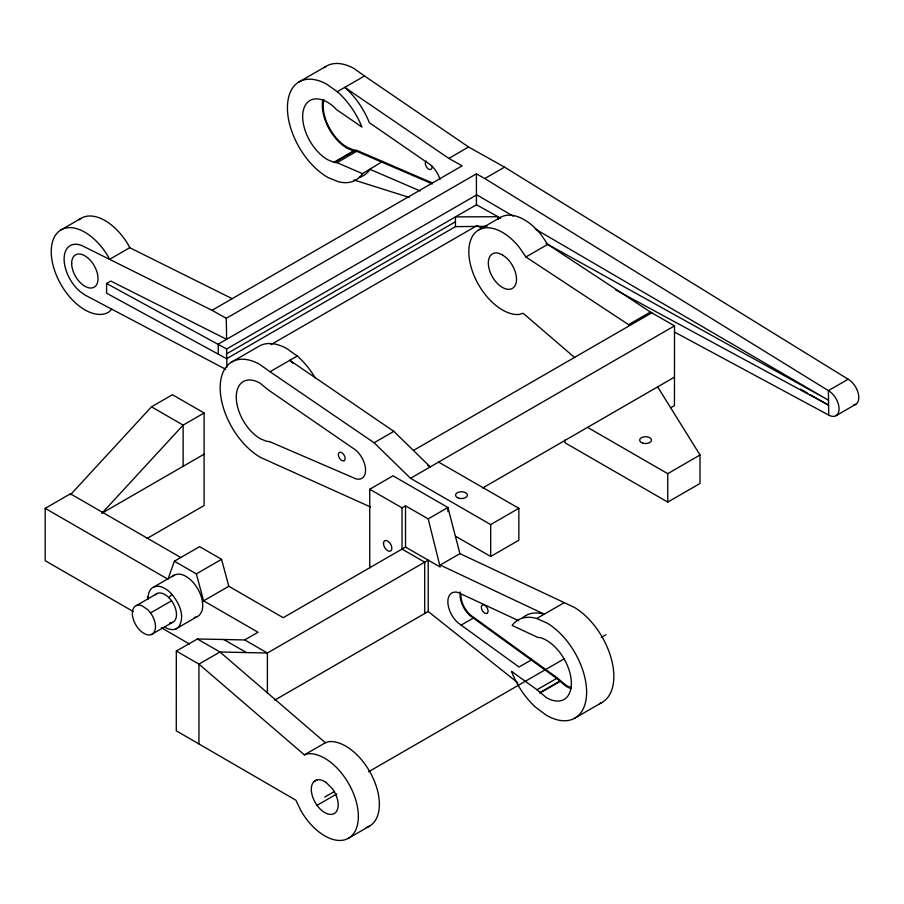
<?xml version="1.0" encoding="UTF-8"?>
<svg xmlns="http://www.w3.org/2000/svg" width="904" height="904" viewBox="0 0 904 904"><rect width="100%" height="100%" fill="white"/><g stroke="black" fill="none" stroke-linecap="round" stroke-linejoin="round"><path stroke-width="1.36" d="M176.325 651.061L176.269 730.794L295.913 800.232L300.987 810.798A47.528 27.436 60 0 0 346.356 839.274A47.528 27.436 60 0 0 352.277 790.706A47.528 27.436 60 0 0 307.948 753.766L304.377 754.863L198.936 664.124L176.325 651.061L197.411 638.981L244.713 639.93L267.392 653.027L267.414 693.255M198.97 743.89L198.936 664.124L219.954 651.987L267.392 653.027L428.191 560.13L428.213 611.488L517.653 682.678M133.261 611.545L45.2 560.706L45.2 508.353L70.41 493.799L70.41 494.827L151.476 406.823L172.427 394.709L204.089 412.992L204.089 505.528L147.002 538.479M487.053 226.305L455.446 226.633L226.633 358.718L226.633 349.012L476.453 204.756L476.397 173.839L226.282 318.31L212.022 310.309L84.524 246.894A29.323 16.927 60 0 0 64.252 256.374A29.323 16.927 60 0 0 79.789 291.325L85.168 295.145L225.785 369.352M455.446 226.633L455.446 216.881L497.991 216.723L498.014 219.423M670.858 407.681L674.452 405.602L674.52 325.869L650.428 312.038L547.722 244.385L541.067 234.633A47.528 27.436 60 0 0 498.522 218.723M651.841 313.473L651.841 312.773L413.67 450.316M405.534 547.067L440.169 567.045L428.191 518.885L405.523 505.822L405.534 547.067L283.223 617.692L228.814 586.278L221.559 559.327L199.592 546.649L174.382 561.203L167.952 579.227L45.2 508.353M382.539 161.466L362.515 173.67A56.681 32.725 60 0 1 338.469 181.772L328.118 177.557A56.681 32.725 60 0 1 287.427 108.491A56.681 32.725 60 0 1 326.886 84.298L337.282 91.688A56.681 32.725 60 0 1 361.905 127.035L336.435 109.553L333.553 106.615A35.12 20.283 60 0 0 302.829 113.373A35.12 20.283 60 0 0 327.881 159.816L334.299 162.437L337.022 162.652L362.515 173.67M102.062 512.071L102.062 513.11L183.139 425.117L204.089 412.992M155.431 594.764A16.374 9.458 60 0 1 168.867 597.623L171.873 594.414M111.87 309.145L108.977 311.97A47.528 27.436 60 0 1 61.449 285.381A47.528 27.436 60 0 1 60.715 230.079L80.885 218.429M402.031 549.587L402.031 507.856L405.523 505.822M482.713 487.957L674.452 377.16M700.012 454.972L700.012 483.47L667.751 502.104L667.751 473.673L700.012 454.972L657.649 386.856M298.727 82.094L325.948 66.376M337.282 91.688L364.504 75.981L468.577 147.002L504.545 167.138L848.133 379.239A14.848 8.577 60 0 1 858.404 393.974A14.848 8.577 60 0 1 853.692 404.981M232.192 298.67L129.724 247.707L109.565 259.346L108.243 256.668A47.528 27.436 60 0 0 60.715 230.079M226.633 358.718L106.593 293.19L106.593 283.483L110.785 281.065L226.633 339.316L226.282 318.31M333.971 162.302L353.633 150.945M334.299 162.437L353.95 151.081L356.684 151.296L432.338 183.907M337.022 162.652L356.684 151.296M440.022 179.399A19.199 11.085 60 0 0 430.869 165.138L369.374 122.718A56.681 32.725 60 0 0 344.763 87.372L448.825 158.403L468.577 147.002M212.022 310.309L462.136 165.839L448.825 158.403M476.397 173.839L484.804 178.54L504.545 167.138M226.633 353.859L455.446 221.762M231.48 362.131L258.713 346.413A56.681 32.725 60 0 1 286.862 348.616L297.258 356.006A56.681 32.725 60 0 1 315.383 378.132M270.895 344.65L477.086 225.548L481.888 228.237M478.657 229.989L500.5 217.378M370.301 506.884L260.872 457.582A56.681 32.725 60 0 1 220.18 388.528A56.681 32.725 60 0 1 259.64 364.335L270.036 371.725L297.258 356.006M574.718 357.622L523.71 313.744L523.066 313.27L519.224 314.456A47.528 27.436 60 0 1 468.814 251.741A47.528 27.436 60 0 1 519.224 247.244L525.891 256.985L547.722 244.385M102.062 513.11L204.089 454.203M270.036 371.725L374.109 442.757L393.85 431.355L430.27 466.905L427.874 465.526M147.329 597.035L148.177 596.55A23.764 13.718 60 0 1 154.109 586.809L175.116 574.673L178.811 574.096A23.764 13.718 60 0 1 197.275 588.018A23.764 13.718 60 0 1 201.716 611.533L199.682 614.856A23.764 13.718 60 0 1 194.326 617.432M136.459 605.499L157.465 593.363M174.382 561.203L196.349 573.882L221.559 559.327M525.891 256.985L628.585 324.649L650.428 312.038M150.55 612.912L147.872 609.748L141.894 605.703A16.374 9.458 60 0 0 132.346 613.94A16.374 9.458 60 0 0 142.9 632.766L145.917 634.359A16.374 9.458 60 0 0 155.217 629.444A16.374 9.458 60 0 0 150.55 612.912L171.557 600.787L168.867 597.623M369.77 567.78L369.759 489.245L393.003 475.82L447.932 507.506L459.91 553.643L574.379 607.386A56.681 32.725 60 0 1 611.545 659.683A56.681 32.725 60 0 1 599.442 703.662M374.109 442.757L410.518 478.295L674.52 325.869M196.349 573.882L203.603 600.832L228.814 586.278M151.352 634.574L172.359 622.438M175.715 629.003L196.722 616.878M428.191 518.885L447.932 507.506L447.932 511.63M244.713 639.93L258.024 632.246L203.603 600.832M410.518 478.295L490.68 524.58L518.862 508.308L518.862 540.23L490.68 556.491L455.458 536.162M459.91 553.643L440.169 565.045L544.242 614.178A56.681 32.725 60 0 0 523.066 617.432M274.737 700.125L428.213 611.488M848.133 379.239L828.392 390.641L828.719 415.083L674.508 332.039M518.647 620.686L458.125 592.504A19.199 11.085 60 0 0 447.864 601.544A19.199 11.085 60 0 0 457.718 622.562L461.13 625.105L473.312 618.076L556.672 678.395L565.825 686.136A35.12 20.283 60 0 0 571 688.577M836.098 415.659L855.839 404.257M536.761 618.505L547.146 623.105A56.681 32.725 60 0 1 586.617 692.871A56.681 32.725 60 0 1 545.926 714.951L535.575 707.21A56.681 32.725 60 0 1 511.528 671.333L537.01 689.752L546.163 697.481A35.12 20.283 60 0 0 571.204 679.966A35.12 20.283 60 0 0 540.479 637.716L537.609 637.331L512.139 625.421A56.681 32.725 60 0 1 536.761 618.505L563.983 602.787M304.377 754.863L325.383 742.738L328.954 741.63A47.528 27.436 60 0 1 373.702 779.519A47.528 27.436 60 0 1 366.222 827.544M313.733 781.813L317.236 779.79M324.751 797.079L334.491 791.452M368.583 771.767L564.028 658.926M601.273 637.433L605.94 634.732M317.044 805.34L336.887 793.893M537.01 689.752L556.672 678.395M539.744 692.69L559.406 681.333M540.072 692.927L559.734 681.582M348.515 838.234L369.521 826.109M574.447 718.352L601.668 702.645M154.109 586.809L157.804 586.221A23.764 13.718 60 0 1 170.664 592.99C178.596 601.567 185.84 615.918 178.687 626.981A23.764 13.718 60 0 1 164.551 627.093M354.006 179.998L409.162 197.388M353.95 151.081L347.543 148.471A35.12 20.283 60 0 1 322.796 99.96M432.281 182.902L356.458 150.222L353.509 149.917L347.531 147.488A33.923 19.583 60 0 1 323.903 99.383M420.157 190.936L369.985 169.342A56.681 32.725 60 0 1 359.261 177.444M628.585 324.649L629.986 325.406M615.658 289.868L828.584 405.139L810.199 394.652M106.593 283.483L226.633 349.012M476.453 204.756L500.466 218.09M546.095 243.425L828.527 400.246L535.168 228.961M800.39 389.07L807.747 393.263M587.6 427.4L667.751 473.673M667.751 502.104L564.91 442.723L564.91 440.022M438.587 462.102L518.862 508.308M369.759 489.245L402.031 507.856M402.031 549.101L424.699 562.164L424.722 613.5M151.476 406.823L183.139 425.117L183.139 466.306M70.41 493.799L181.015 557.655M223.774 639.512L246.397 652.564M197.411 638.981L219.954 651.987L325.383 742.738M161.398 627.783L189.524 644.032M513.269 216.169L476.747 194.846L218.226 344.164L218.226 353.871M484.804 178.54L828.392 390.641A14.848 8.577 60 0 1 839.059 408.732A14.848 8.577 60 0 1 828.719 415.083M393.85 431.355L289.777 360.323A56.681 32.725 60 0 1 292.794 363.08M364.504 75.981L354.108 68.58A56.681 32.725 60 0 0 323.96 67.789M461.13 625.105L519.009 667.016L531.19 659.988L530.829 658.711M473.312 618.076L469.899 615.522A19.199 11.085 60 0 1 460.283 591.928M129.724 247.707L128.402 245.018A47.528 27.436 60 0 0 78.942 219.841M148.177 596.55L148.267 599.058M226.768 357.419L226.927 367.216M490.68 524.58L490.68 556.491M460.893 595.013A18.001 10.396 60 0 0 473.425 617.172L556.898 677.582L565.836 685.164A33.923 19.583 60 0 0 570.831 687.526M172.155 576.707A23.764 13.718 60 0 1 175.116 574.673M171.557 600.787A16.374 9.458 60 0 1 169.805 622.845M426.236 161.093A4.757 2.746 60 0 0 426.315 166.618L427.016 167.635A4.757 2.746 60 0 0 430.383 169.511L431.061 169.285A4.757 2.746 60 0 0 431.886 165.986M344.164 460.667L343.475 460.893A4.757 2.746 60 0 1 340.107 459.017L339.407 458A4.757 2.746 60 0 1 339.339 452.475A4.757 2.746 60 0 1 344.085 455.13A4.757 2.746 60 0 1 344.164 460.667M487.053 613.33L486.341 613.522A4.757 2.746 60 0 1 482.985 611.522L482.295 610.494A4.757 2.746 60 0 1 482.363 605.047A4.757 2.746 60 0 1 487.12 607.884A4.757 2.746 60 0 1 487.053 613.33M269.561 441.604L266.601 441.299L260.623 438.869A33.923 19.583 60 0 1 236.272 397.534A33.923 19.583 60 0 1 259.889 383.047L268.996 390.426L352.639 447.966A18.001 10.396 60 0 1 365.566 469.899A18.001 10.396 60 0 1 353.035 477.583L269.561 441.604M502.421 254.871L498.771 253.323A19.933 11.503 60 0 0 490.872 273.822A19.933 11.503 60 0 0 513.958 287.144A19.933 11.503 60 0 0 506.07 257.538L502.421 254.871M325.926 782.288L322.412 780.434A19.007 10.972 60 0 0 312.569 796.605A19.007 10.972 60 0 0 333.395 813.95A19.007 10.972 60 0 0 332.457 788.808L325.926 782.288M642.597 443.096A5.944 3.435 0 0 0 651.501 440.124A5.944 3.435 0 0 0 642.597 437.152A5.944 3.435 0 0 0 642.597 443.096M458.497 498.127A5.944 3.435 0 0 0 467.413 495.155A5.944 3.435 0 0 0 458.497 492.194A5.944 3.435 0 0 0 458.497 498.127M383.465 543.428A5.944 3.435 60 0 0 389.771 551.27A5.944 3.435 60 0 0 389.771 542.863A5.944 3.435 60 0 0 383.465 543.428M71.665 263.414A18.645 10.758 60 0 0 91.44 288.003A18.645 10.758 60 0 0 91.44 261.64A18.645 10.758 60 0 0 71.665 263.414"/></g></svg>
